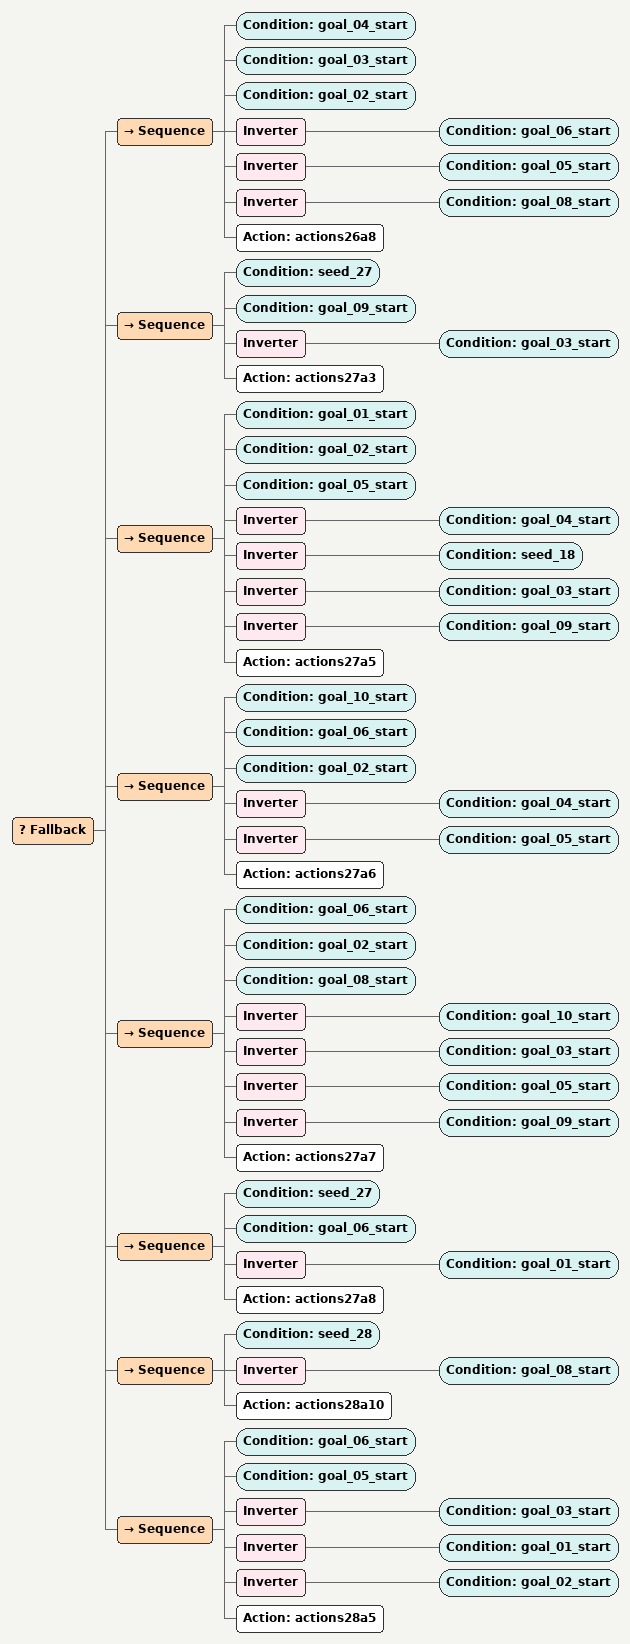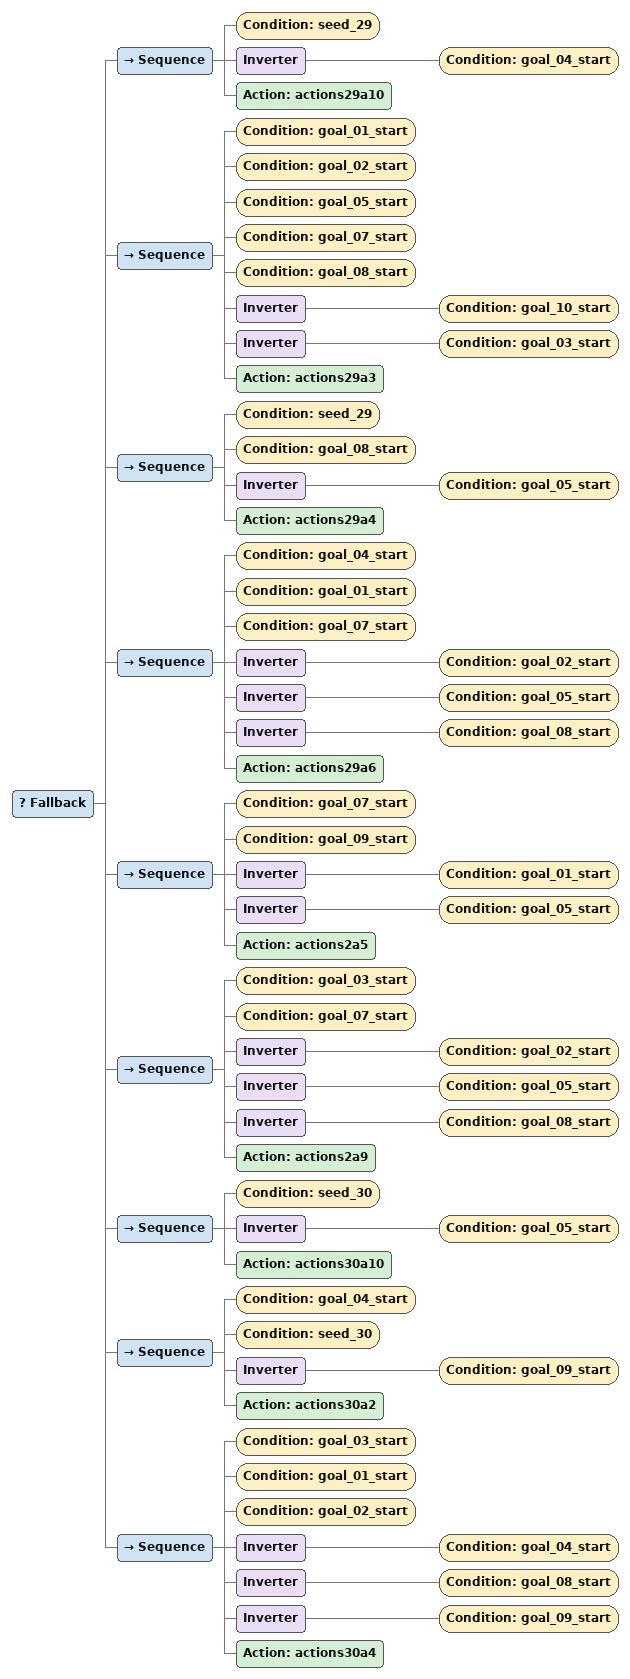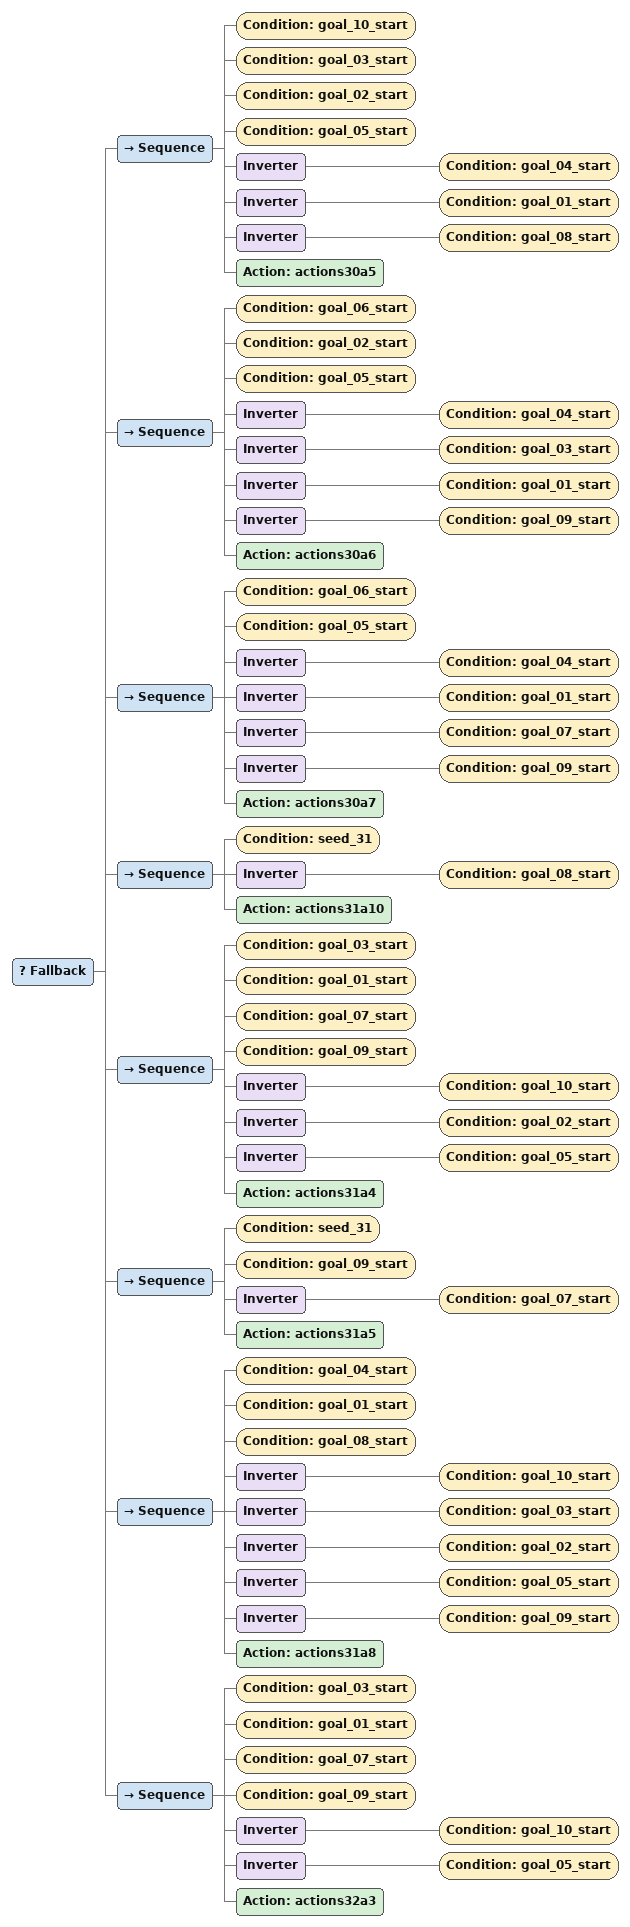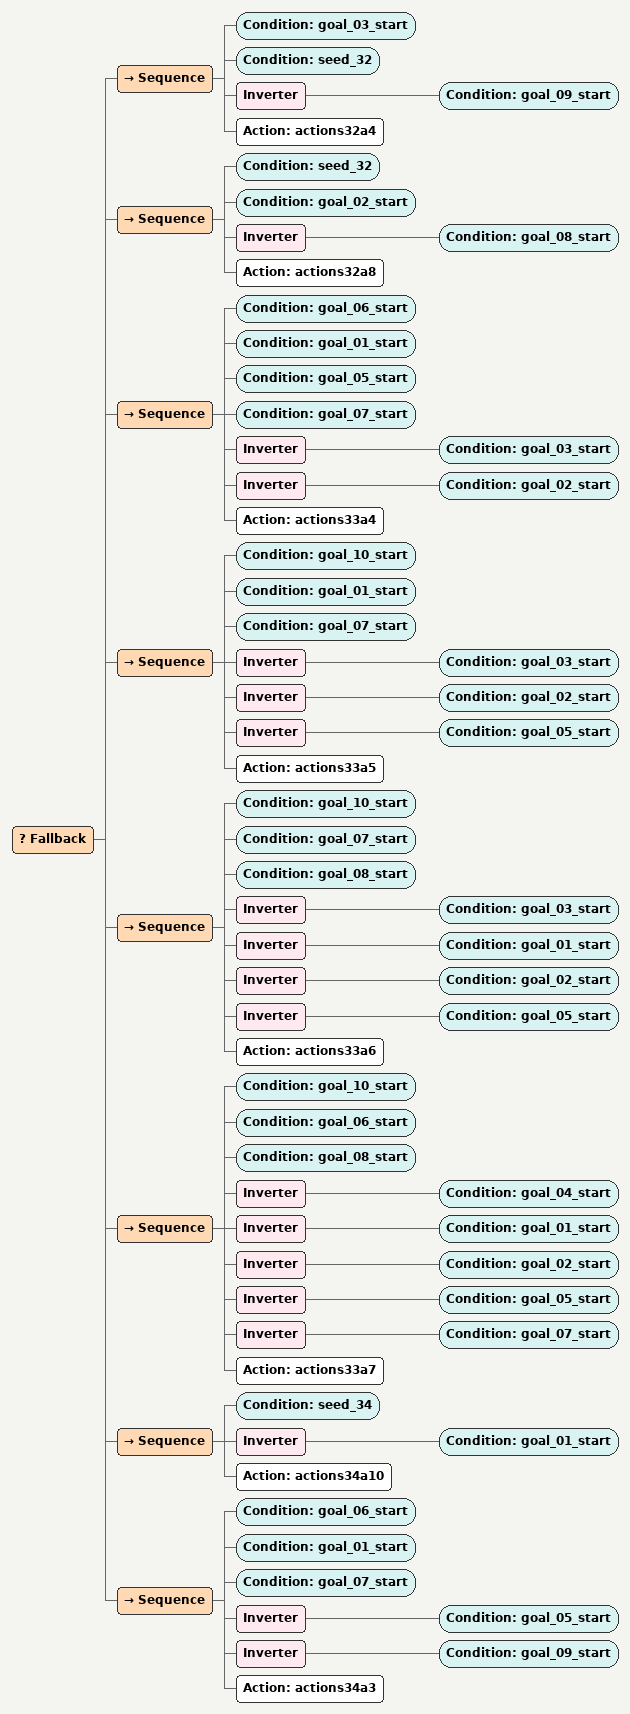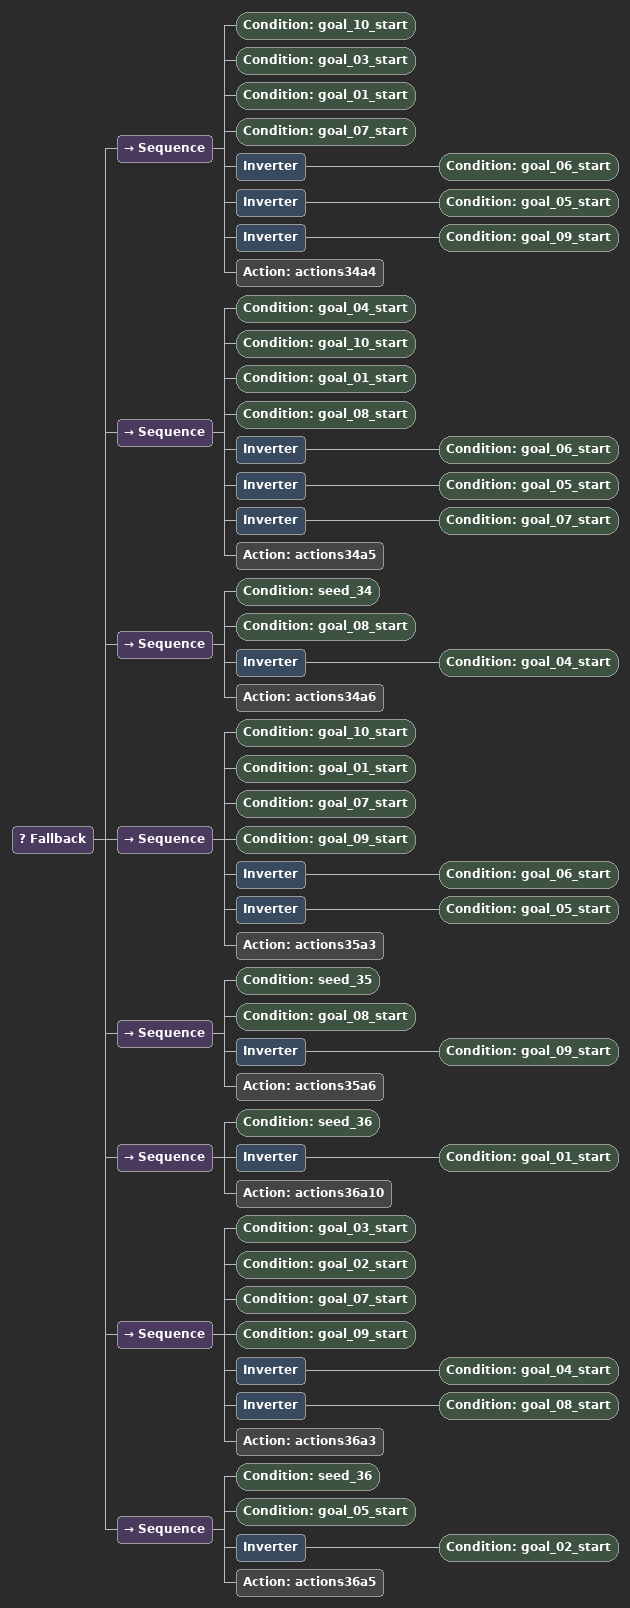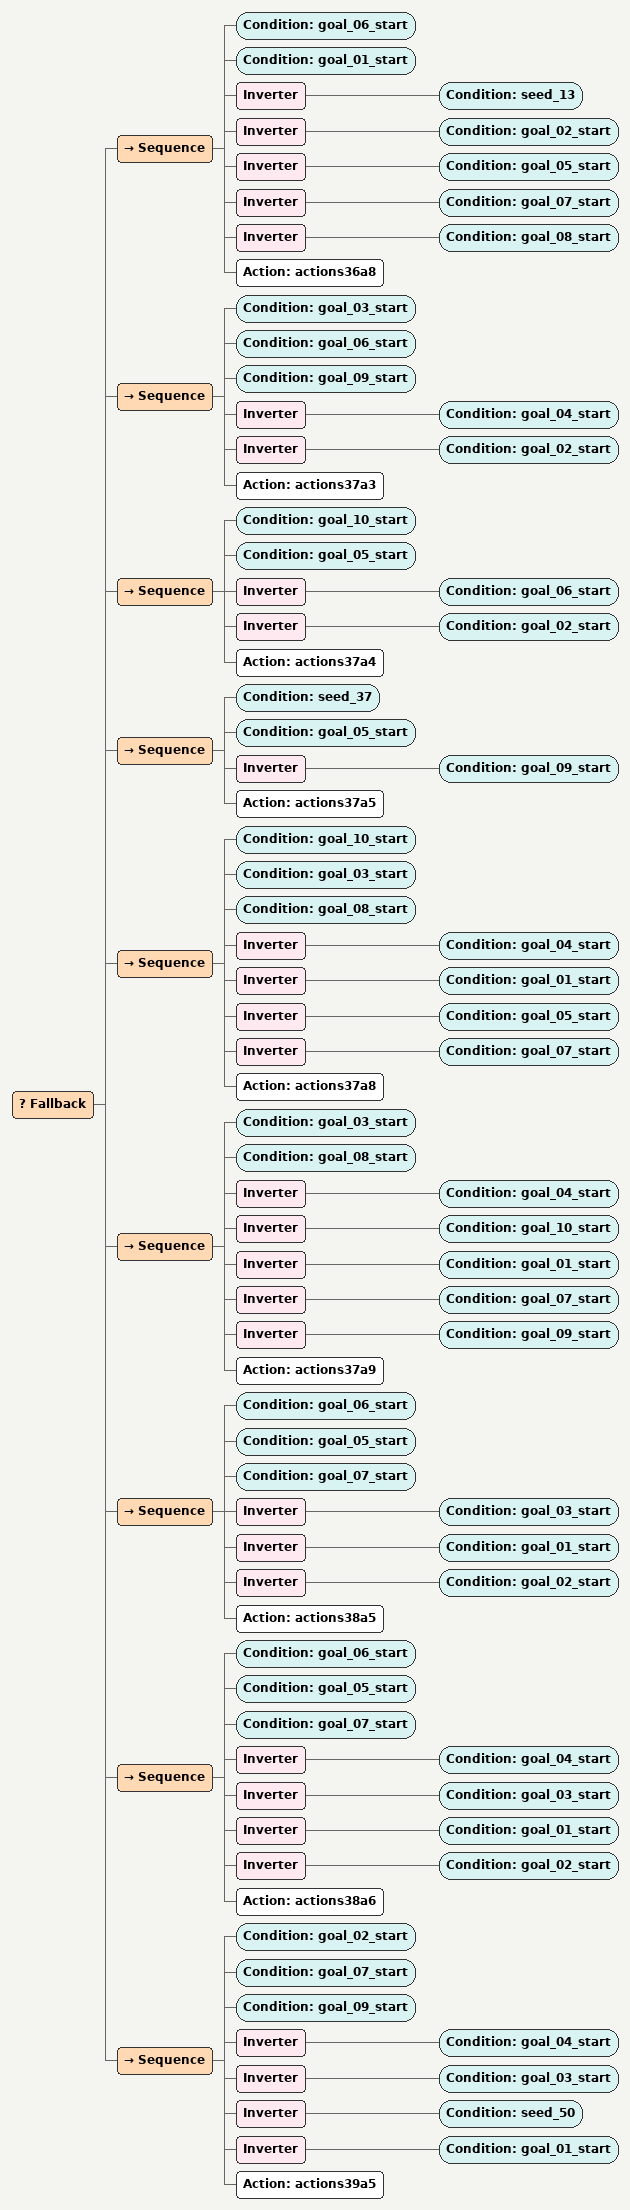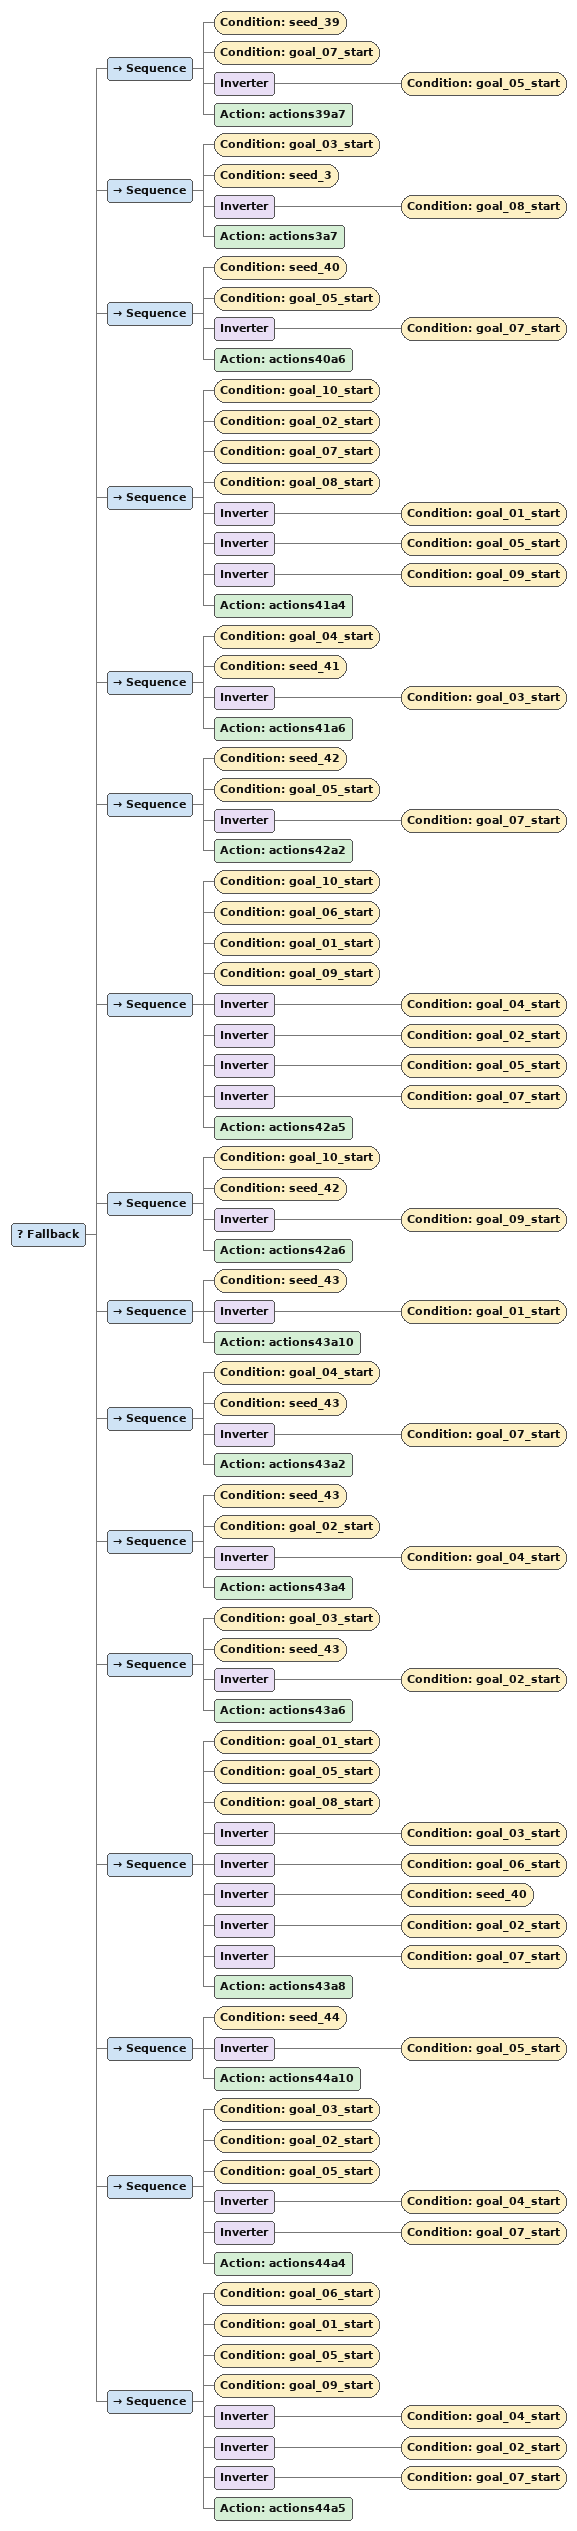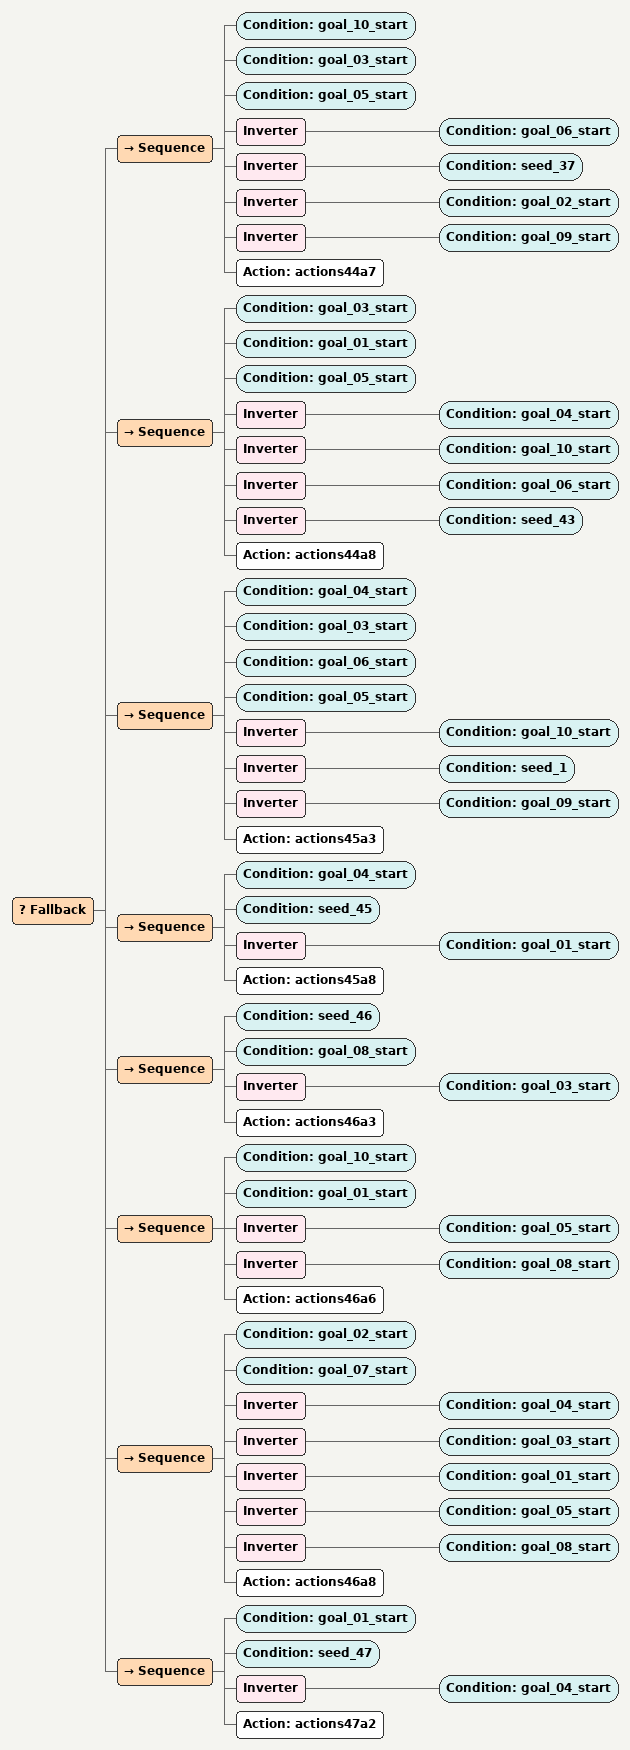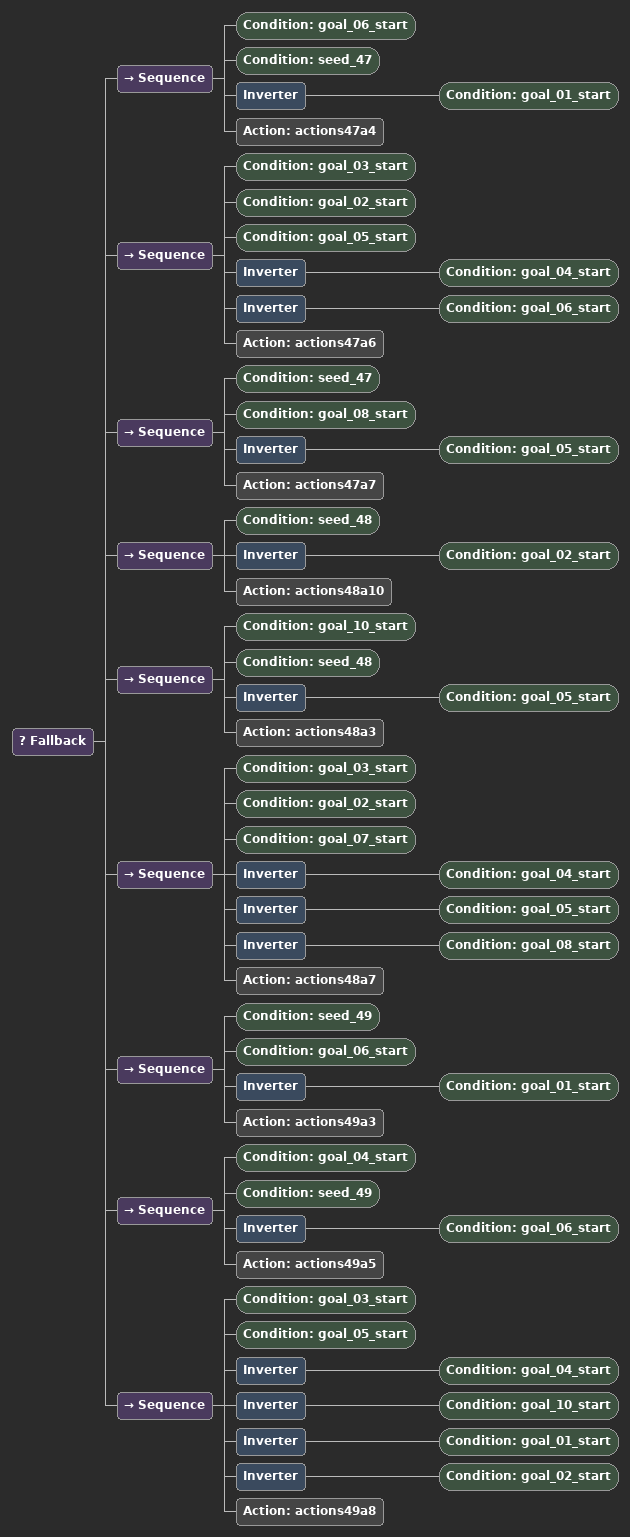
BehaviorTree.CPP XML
<Fallback>
      <Sequence>
        <Condition ID="goal_04_start"/>
        <Condition ID="goal_03_start"/>
        <Condition ID="goal_02_start"/>
        <Inverter>
          <Condition ID="goal_06_start"/>
        </Inverter>
        <Inverter>
          <Condition ID="goal_05_start"/>
        </Inverter>
        <Inverter>
          <Condition ID="goal_08_start"/>
        </Inverter>
        <Action ID="actions26a8"/>
      </Sequence>
      <Sequence>
        <Condition ID="seed_27"/>
        <Condition ID="goal_09_start"/>
        <Inverter>
          <Condition ID="goal_03_start"/>
        </Inverter>
        <Action ID="actions27a3"/>
      </Sequence>
      <Sequence>
        <Condition ID="goal_01_start"/>
        <Condition ID="goal_02_start"/>
        <Condition ID="goal_05_start"/>
        <Inverter>
          <Condition ID="goal_04_start"/>
        </Inverter>
        <Inverter>
          <Condition ID="seed_18"/>
        </Inverter>
        <Inverter>
          <Condition ID="goal_03_start"/>
        </Inverter>
        <Inverter>
          <Condition ID="goal_09_start"/>
        </Inverter>
        <Action ID="actions27a5"/>
      </Sequence>
      <Sequence>
        <Condition ID="goal_10_start"/>
        <Condition ID="goal_06_start"/>
        <Condition ID="goal_02_start"/>
        <Inverter>
          <Condition ID="goal_04_start"/>
        </Inverter>
        <Inverter>
          <Condition ID="goal_05_start"/>
        </Inverter>
        <Action ID="actions27a6"/>
      </Sequence>
      <Sequence>
        <Condition ID="goal_06_start"/>
        <Condition ID="goal_02_start"/>
        <Condition ID="goal_08_start"/>
        <Inverter>
          <Condition ID="goal_10_start"/>
        </Inverter>
        <Inverter>
          <Condition ID="goal_03_start"/>
        </Inverter>
        <Inverter>
          <Condition ID="goal_05_start"/>
        </Inverter>
        <Inverter>
          <Condition ID="goal_09_start"/>
        </Inverter>
        <Action ID="actions27a7"/>
      </Sequence>
      <Sequence>
        <Condition ID="seed_27"/>
        <Condition ID="goal_06_start"/>
        <Inverter>
          <Condition ID="goal_01_start"/>
        </Inverter>
        <Action ID="actions27a8"/>
      </Sequence>
      <Sequence>
        <Condition ID="seed_28"/>
        <Inverter>
          <Condition ID="goal_08_start"/>
        </Inverter>
        <Action ID="actions28a10"/>
      </Sequence>
      <Sequence>
        <Condition ID="goal_06_start"/>
        <Condition ID="goal_05_start"/>
        <Inverter>
          <Condition ID="goal_03_start"/>
        </Inverter>
        <Inverter>
          <Condition ID="goal_01_start"/>
        </Inverter>
        <Inverter>
          <Condition ID="goal_02_start"/>
        </Inverter>
        <Action ID="actions28a5"/>
      </Sequence>
</Fallback>

<Fallback>
      <Sequence>
        <Condition ID="seed_29"/>
        <Inverter>
          <Condition ID="goal_04_start"/>
        </Inverter>
        <Action ID="actions29a10"/>
      </Sequence>
      <Sequence>
        <Condition ID="goal_01_start"/>
        <Condition ID="goal_02_start"/>
        <Condition ID="goal_05_start"/>
        <Condition ID="goal_07_start"/>
        <Condition ID="goal_08_start"/>
        <Inverter>
          <Condition ID="goal_10_start"/>
        </Inverter>
        <Inverter>
          <Condition ID="goal_03_start"/>
        </Inverter>
        <Action ID="actions29a3"/>
      </Sequence>
      <Sequence>
        <Condition ID="seed_29"/>
        <Condition ID="goal_08_start"/>
        <Inverter>
          <Condition ID="goal_05_start"/>
        </Inverter>
        <Action ID="actions29a4"/>
      </Sequence>
      <Sequence>
        <Condition ID="goal_04_start"/>
        <Condition ID="goal_01_start"/>
        <Condition ID="goal_07_start"/>
        <Inverter>
          <Condition ID="goal_02_start"/>
        </Inverter>
        <Inverter>
          <Condition ID="goal_05_start"/>
        </Inverter>
        <Inverter>
          <Condition ID="goal_08_start"/>
        </Inverter>
        <Action ID="actions29a6"/>
      </Sequence>
      <Sequence>
        <Condition ID="goal_07_start"/>
        <Condition ID="goal_09_start"/>
        <Inverter>
          <Condition ID="goal_01_start"/>
        </Inverter>
        <Inverter>
          <Condition ID="goal_05_start"/>
        </Inverter>
        <Action ID="actions2a5"/>
      </Sequence>
      <Sequence>
        <Condition ID="goal_03_start"/>
        <Condition ID="goal_07_start"/>
        <Inverter>
          <Condition ID="goal_02_start"/>
        </Inverter>
        <Inverter>
          <Condition ID="goal_05_start"/>
        </Inverter>
        <Inverter>
          <Condition ID="goal_08_start"/>
        </Inverter>
        <Action ID="actions2a9"/>
      </Sequence>
      <Sequence>
        <Condition ID="seed_30"/>
        <Inverter>
          <Condition ID="goal_05_start"/>
        </Inverter>
        <Action ID="actions30a10"/>
      </Sequence>
      <Sequence>
        <Condition ID="goal_04_start"/>
        <Condition ID="seed_30"/>
        <Inverter>
          <Condition ID="goal_09_start"/>
        </Inverter>
        <Action ID="actions30a2"/>
      </Sequence>
      <Sequence>
        <Condition ID="goal_03_start"/>
        <Condition ID="goal_01_start"/>
        <Condition ID="goal_02_start"/>
        <Inverter>
          <Condition ID="goal_04_start"/>
        </Inverter>
        <Inverter>
          <Condition ID="goal_08_start"/>
        </Inverter>
        <Inverter>
          <Condition ID="goal_09_start"/>
        </Inverter>
        <Action ID="actions30a4"/>
      </Sequence>
</Fallback>

<Fallback>
      <Sequence>
        <Condition ID="goal_10_start"/>
        <Condition ID="goal_03_start"/>
        <Condition ID="goal_02_start"/>
        <Condition ID="goal_05_start"/>
        <Inverter>
          <Condition ID="goal_04_start"/>
        </Inverter>
        <Inverter>
          <Condition ID="goal_01_start"/>
        </Inverter>
        <Inverter>
          <Condition ID="goal_08_start"/>
        </Inverter>
        <Action ID="actions30a5"/>
      </Sequence>
      <Sequence>
        <Condition ID="goal_06_start"/>
        <Condition ID="goal_02_start"/>
        <Condition ID="goal_05_start"/>
        <Inverter>
          <Condition ID="goal_04_start"/>
        </Inverter>
        <Inverter>
          <Condition ID="goal_03_start"/>
        </Inverter>
        <Inverter>
          <Condition ID="goal_01_start"/>
        </Inverter>
        <Inverter>
          <Condition ID="goal_09_start"/>
        </Inverter>
        <Action ID="actions30a6"/>
      </Sequence>
      <Sequence>
        <Condition ID="goal_06_start"/>
        <Condition ID="goal_05_start"/>
        <Inverter>
          <Condition ID="goal_04_start"/>
        </Inverter>
        <Inverter>
          <Condition ID="goal_01_start"/>
        </Inverter>
        <Inverter>
          <Condition ID="goal_07_start"/>
        </Inverter>
        <Inverter>
          <Condition ID="goal_09_start"/>
        </Inverter>
        <Action ID="actions30a7"/>
      </Sequence>
      <Sequence>
        <Condition ID="seed_31"/>
        <Inverter>
          <Condition ID="goal_08_start"/>
        </Inverter>
        <Action ID="actions31a10"/>
      </Sequence>
      <Sequence>
        <Condition ID="goal_03_start"/>
        <Condition ID="goal_01_start"/>
        <Condition ID="goal_07_start"/>
        <Condition ID="goal_09_start"/>
        <Inverter>
          <Condition ID="goal_10_start"/>
        </Inverter>
        <Inverter>
          <Condition ID="goal_02_start"/>
        </Inverter>
        <Inverter>
          <Condition ID="goal_05_start"/>
        </Inverter>
        <Action ID="actions31a4"/>
      </Sequence>
      <Sequence>
        <Condition ID="seed_31"/>
        <Condition ID="goal_09_start"/>
        <Inverter>
          <Condition ID="goal_07_start"/>
        </Inverter>
        <Action ID="actions31a5"/>
      </Sequence>
      <Sequence>
        <Condition ID="goal_04_start"/>
        <Condition ID="goal_01_start"/>
        <Condition ID="goal_08_start"/>
        <Inverter>
          <Condition ID="goal_10_start"/>
        </Inverter>
        <Inverter>
          <Condition ID="goal_03_start"/>
        </Inverter>
        <Inverter>
          <Condition ID="goal_02_start"/>
        </Inverter>
        <Inverter>
          <Condition ID="goal_05_start"/>
        </Inverter>
        <Inverter>
          <Condition ID="goal_09_start"/>
        </Inverter>
        <Action ID="actions31a8"/>
      </Sequence>
      <Sequence>
        <Condition ID="goal_03_start"/>
        <Condition ID="goal_01_start"/>
        <Condition ID="goal_07_start"/>
        <Condition ID="goal_09_start"/>
        <Inverter>
          <Condition ID="goal_10_start"/>
        </Inverter>
        <Inverter>
          <Condition ID="goal_05_start"/>
        </Inverter>
        <Action ID="actions32a3"/>
      </Sequence>
</Fallback>

<Fallback>
      <Sequence>
        <Condition ID="goal_03_start"/>
        <Condition ID="seed_32"/>
        <Inverter>
          <Condition ID="goal_09_start"/>
        </Inverter>
        <Action ID="actions32a4"/>
      </Sequence>
      <Sequence>
        <Condition ID="seed_32"/>
        <Condition ID="goal_02_start"/>
        <Inverter>
          <Condition ID="goal_08_start"/>
        </Inverter>
        <Action ID="actions32a8"/>
      </Sequence>
      <Sequence>
        <Condition ID="goal_06_start"/>
        <Condition ID="goal_01_start"/>
        <Condition ID="goal_05_start"/>
        <Condition ID="goal_07_start"/>
        <Inverter>
          <Condition ID="goal_03_start"/>
        </Inverter>
        <Inverter>
          <Condition ID="goal_02_start"/>
        </Inverter>
        <Action ID="actions33a4"/>
      </Sequence>
      <Sequence>
        <Condition ID="goal_10_start"/>
        <Condition ID="goal_01_start"/>
        <Condition ID="goal_07_start"/>
        <Inverter>
          <Condition ID="goal_03_start"/>
        </Inverter>
        <Inverter>
          <Condition ID="goal_02_start"/>
        </Inverter>
        <Inverter>
          <Condition ID="goal_05_start"/>
        </Inverter>
        <Action ID="actions33a5"/>
      </Sequence>
      <Sequence>
        <Condition ID="goal_10_start"/>
        <Condition ID="goal_07_start"/>
        <Condition ID="goal_08_start"/>
        <Inverter>
          <Condition ID="goal_03_start"/>
        </Inverter>
        <Inverter>
          <Condition ID="goal_01_start"/>
        </Inverter>
        <Inverter>
          <Condition ID="goal_02_start"/>
        </Inverter>
        <Inverter>
          <Condition ID="goal_05_start"/>
        </Inverter>
        <Action ID="actions33a6"/>
      </Sequence>
      <Sequence>
        <Condition ID="goal_10_start"/>
        <Condition ID="goal_06_start"/>
        <Condition ID="goal_08_start"/>
        <Inverter>
          <Condition ID="goal_04_start"/>
        </Inverter>
        <Inverter>
          <Condition ID="goal_01_start"/>
        </Inverter>
        <Inverter>
          <Condition ID="goal_02_start"/>
        </Inverter>
        <Inverter>
          <Condition ID="goal_05_start"/>
        </Inverter>
        <Inverter>
          <Condition ID="goal_07_start"/>
        </Inverter>
        <Action ID="actions33a7"/>
      </Sequence>
      <Sequence>
        <Condition ID="seed_34"/>
        <Inverter>
          <Condition ID="goal_01_start"/>
        </Inverter>
        <Action ID="actions34a10"/>
      </Sequence>
      <Sequence>
        <Condition ID="goal_06_start"/>
        <Condition ID="goal_01_start"/>
        <Condition ID="goal_07_start"/>
        <Inverter>
          <Condition ID="goal_05_start"/>
        </Inverter>
        <Inverter>
          <Condition ID="goal_09_start"/>
        </Inverter>
        <Action ID="actions34a3"/>
      </Sequence>
</Fallback>

<Fallback>
      <Sequence>
        <Condition ID="goal_10_start"/>
        <Condition ID="goal_03_start"/>
        <Condition ID="goal_01_start"/>
        <Condition ID="goal_07_start"/>
        <Inverter>
          <Condition ID="goal_06_start"/>
        </Inverter>
        <Inverter>
          <Condition ID="goal_05_start"/>
        </Inverter>
        <Inverter>
          <Condition ID="goal_09_start"/>
        </Inverter>
        <Action ID="actions34a4"/>
      </Sequence>
      <Sequence>
        <Condition ID="goal_04_start"/>
        <Condition ID="goal_10_start"/>
        <Condition ID="goal_01_start"/>
        <Condition ID="goal_08_start"/>
        <Inverter>
          <Condition ID="goal_06_start"/>
        </Inverter>
        <Inverter>
          <Condition ID="goal_05_start"/>
        </Inverter>
        <Inverter>
          <Condition ID="goal_07_start"/>
        </Inverter>
        <Action ID="actions34a5"/>
      </Sequence>
      <Sequence>
        <Condition ID="seed_34"/>
        <Condition ID="goal_08_start"/>
        <Inverter>
          <Condition ID="goal_04_start"/>
        </Inverter>
        <Action ID="actions34a6"/>
      </Sequence>
      <Sequence>
        <Condition ID="goal_10_start"/>
        <Condition ID="goal_01_start"/>
        <Condition ID="goal_07_start"/>
        <Condition ID="goal_09_start"/>
        <Inverter>
          <Condition ID="goal_06_start"/>
        </Inverter>
        <Inverter>
          <Condition ID="goal_05_start"/>
        </Inverter>
        <Action ID="actions35a3"/>
      </Sequence>
      <Sequence>
        <Condition ID="seed_35"/>
        <Condition ID="goal_08_start"/>
        <Inverter>
          <Condition ID="goal_09_start"/>
        </Inverter>
        <Action ID="actions35a6"/>
      </Sequence>
      <Sequence>
        <Condition ID="seed_36"/>
        <Inverter>
          <Condition ID="goal_01_start"/>
        </Inverter>
        <Action ID="actions36a10"/>
      </Sequence>
      <Sequence>
        <Condition ID="goal_03_start"/>
        <Condition ID="goal_02_start"/>
        <Condition ID="goal_07_start"/>
        <Condition ID="goal_09_start"/>
        <Inverter>
          <Condition ID="goal_04_start"/>
        </Inverter>
        <Inverter>
          <Condition ID="goal_08_start"/>
        </Inverter>
        <Action ID="actions36a3"/>
      </Sequence>
      <Sequence>
        <Condition ID="seed_36"/>
        <Condition ID="goal_05_start"/>
        <Inverter>
          <Condition ID="goal_02_start"/>
        </Inverter>
        <Action ID="actions36a5"/>
      </Sequence>
</Fallback>

<Fallback>
      <Sequence>
        <Condition ID="goal_06_start"/>
        <Condition ID="goal_01_start"/>
        <Inverter>
          <Condition ID="seed_13"/>
        </Inverter>
        <Inverter>
          <Condition ID="goal_02_start"/>
        </Inverter>
        <Inverter>
          <Condition ID="goal_05_start"/>
        </Inverter>
        <Inverter>
          <Condition ID="goal_07_start"/>
        </Inverter>
        <Inverter>
          <Condition ID="goal_08_start"/>
        </Inverter>
        <Action ID="actions36a8"/>
      </Sequence>
      <Sequence>
        <Condition ID="goal_03_start"/>
        <Condition ID="goal_06_start"/>
        <Condition ID="goal_09_start"/>
        <Inverter>
          <Condition ID="goal_04_start"/>
        </Inverter>
        <Inverter>
          <Condition ID="goal_02_start"/>
        </Inverter>
        <Action ID="actions37a3"/>
      </Sequence>
      <Sequence>
        <Condition ID="goal_10_start"/>
        <Condition ID="goal_05_start"/>
        <Inverter>
          <Condition ID="goal_06_start"/>
        </Inverter>
        <Inverter>
          <Condition ID="goal_02_start"/>
        </Inverter>
        <Action ID="actions37a4"/>
      </Sequence>
      <Sequence>
        <Condition ID="seed_37"/>
        <Condition ID="goal_05_start"/>
        <Inverter>
          <Condition ID="goal_09_start"/>
        </Inverter>
        <Action ID="actions37a5"/>
      </Sequence>
      <Sequence>
        <Condition ID="goal_10_start"/>
        <Condition ID="goal_03_start"/>
        <Condition ID="goal_08_start"/>
        <Inverter>
          <Condition ID="goal_04_start"/>
        </Inverter>
        <Inverter>
          <Condition ID="goal_01_start"/>
        </Inverter>
        <Inverter>
          <Condition ID="goal_05_start"/>
        </Inverter>
        <Inverter>
          <Condition ID="goal_07_start"/>
        </Inverter>
        <Action ID="actions37a8"/>
      </Sequence>
      <Sequence>
        <Condition ID="goal_03_start"/>
        <Condition ID="goal_08_start"/>
        <Inverter>
          <Condition ID="goal_04_start"/>
        </Inverter>
        <Inverter>
          <Condition ID="goal_10_start"/>
        </Inverter>
        <Inverter>
          <Condition ID="goal_01_start"/>
        </Inverter>
        <Inverter>
          <Condition ID="goal_07_start"/>
        </Inverter>
        <Inverter>
          <Condition ID="goal_09_start"/>
        </Inverter>
        <Action ID="actions37a9"/>
      </Sequence>
      <Sequence>
        <Condition ID="goal_06_start"/>
        <Condition ID="goal_05_start"/>
        <Condition ID="goal_07_start"/>
        <Inverter>
          <Condition ID="goal_03_start"/>
        </Inverter>
        <Inverter>
          <Condition ID="goal_01_start"/>
        </Inverter>
        <Inverter>
          <Condition ID="goal_02_start"/>
        </Inverter>
        <Action ID="actions38a5"/>
      </Sequence>
      <Sequence>
        <Condition ID="goal_06_start"/>
        <Condition ID="goal_05_start"/>
        <Condition ID="goal_07_start"/>
        <Inverter>
          <Condition ID="goal_04_start"/>
        </Inverter>
        <Inverter>
          <Condition ID="goal_03_start"/>
        </Inverter>
        <Inverter>
          <Condition ID="goal_01_start"/>
        </Inverter>
        <Inverter>
          <Condition ID="goal_02_start"/>
        </Inverter>
        <Action ID="actions38a6"/>
      </Sequence>
      <Sequence>
        <Condition ID="goal_02_start"/>
        <Condition ID="goal_07_start"/>
        <Condition ID="goal_09_start"/>
        <Inverter>
          <Condition ID="goal_04_start"/>
        </Inverter>
        <Inverter>
          <Condition ID="goal_03_start"/>
        </Inverter>
        <Inverter>
          <Condition ID="seed_50"/>
        </Inverter>
        <Inverter>
          <Condition ID="goal_01_start"/>
        </Inverter>
        <Action ID="actions39a5"/>
      </Sequence>
</Fallback>

<Fallback>
      <Sequence>
        <Condition ID="seed_39"/>
        <Condition ID="goal_07_start"/>
        <Inverter>
          <Condition ID="goal_05_start"/>
        </Inverter>
        <Action ID="actions39a7"/>
      </Sequence>
      <Sequence>
        <Condition ID="goal_03_start"/>
        <Condition ID="seed_3"/>
        <Inverter>
          <Condition ID="goal_08_start"/>
        </Inverter>
        <Action ID="actions3a7"/>
      </Sequence>
      <Sequence>
        <Condition ID="seed_40"/>
        <Condition ID="goal_05_start"/>
        <Inverter>
          <Condition ID="goal_07_start"/>
        </Inverter>
        <Action ID="actions40a6"/>
      </Sequence>
      <Sequence>
        <Condition ID="goal_10_start"/>
        <Condition ID="goal_02_start"/>
        <Condition ID="goal_07_start"/>
        <Condition ID="goal_08_start"/>
        <Inverter>
          <Condition ID="goal_01_start"/>
        </Inverter>
        <Inverter>
          <Condition ID="goal_05_start"/>
        </Inverter>
        <Inverter>
          <Condition ID="goal_09_start"/>
        </Inverter>
        <Action ID="actions41a4"/>
      </Sequence>
      <Sequence>
        <Condition ID="goal_04_start"/>
        <Condition ID="seed_41"/>
        <Inverter>
          <Condition ID="goal_03_start"/>
        </Inverter>
        <Action ID="actions41a6"/>
      </Sequence>
      <Sequence>
        <Condition ID="seed_42"/>
        <Condition ID="goal_05_start"/>
        <Inverter>
          <Condition ID="goal_07_start"/>
        </Inverter>
        <Action ID="actions42a2"/>
      </Sequence>
      <Sequence>
        <Condition ID="goal_10_start"/>
        <Condition ID="goal_06_start"/>
        <Condition ID="goal_01_start"/>
        <Condition ID="goal_09_start"/>
        <Inverter>
          <Condition ID="goal_04_start"/>
        </Inverter>
        <Inverter>
          <Condition ID="goal_02_start"/>
        </Inverter>
        <Inverter>
          <Condition ID="goal_05_start"/>
        </Inverter>
        <Inverter>
          <Condition ID="goal_07_start"/>
        </Inverter>
        <Action ID="actions42a5"/>
      </Sequence>
      <Sequence>
        <Condition ID="goal_10_start"/>
        <Condition ID="seed_42"/>
        <Inverter>
          <Condition ID="goal_09_start"/>
        </Inverter>
        <Action ID="actions42a6"/>
      </Sequence>
      <Sequence>
        <Condition ID="seed_43"/>
        <Inverter>
          <Condition ID="goal_01_start"/>
        </Inverter>
        <Action ID="actions43a10"/>
      </Sequence>
      <Sequence>
        <Condition ID="goal_04_start"/>
        <Condition ID="seed_43"/>
        <Inverter>
          <Condition ID="goal_07_start"/>
        </Inverter>
        <Action ID="actions43a2"/>
      </Sequence>
      <Sequence>
        <Condition ID="seed_43"/>
        <Condition ID="goal_02_start"/>
        <Inverter>
          <Condition ID="goal_04_start"/>
        </Inverter>
        <Action ID="actions43a4"/>
      </Sequence>
      <Sequence>
        <Condition ID="goal_03_start"/>
        <Condition ID="seed_43"/>
        <Inverter>
          <Condition ID="goal_02_start"/>
        </Inverter>
        <Action ID="actions43a6"/>
      </Sequence>
      <Sequence>
        <Condition ID="goal_01_start"/>
        <Condition ID="goal_05_start"/>
        <Condition ID="goal_08_start"/>
        <Inverter>
          <Condition ID="goal_03_start"/>
        </Inverter>
        <Inverter>
          <Condition ID="goal_06_start"/>
        </Inverter>
        <Inverter>
          <Condition ID="seed_40"/>
        </Inverter>
        <Inverter>
          <Condition ID="goal_02_start"/>
        </Inverter>
        <Inverter>
          <Condition ID="goal_07_start"/>
        </Inverter>
        <Action ID="actions43a8"/>
      </Sequence>
      <Sequence>
        <Condition ID="seed_44"/>
        <Inverter>
          <Condition ID="goal_05_start"/>
        </Inverter>
        <Action ID="actions44a10"/>
      </Sequence>
      <Sequence>
        <Condition ID="goal_03_start"/>
        <Condition ID="goal_02_start"/>
        <Condition ID="goal_05_start"/>
        <Inverter>
          <Condition ID="goal_04_start"/>
        </Inverter>
        <Inverter>
          <Condition ID="goal_07_start"/>
        </Inverter>
        <Action ID="actions44a4"/>
      </Sequence>
      <Sequence>
        <Condition ID="goal_06_start"/>
        <Condition ID="goal_01_start"/>
        <Condition ID="goal_05_start"/>
        <Condition ID="goal_09_start"/>
        <Inverter>
          <Condition ID="goal_04_start"/>
        </Inverter>
        <Inverter>
          <Condition ID="goal_02_start"/>
        </Inverter>
        <Inverter>
          <Condition ID="goal_07_start"/>
        </Inverter>
        <Action ID="actions44a5"/>
      </Sequence>
</Fallback>

<Fallback>
      <Sequence>
        <Condition ID="goal_10_start"/>
        <Condition ID="goal_03_start"/>
        <Condition ID="goal_05_start"/>
        <Inverter>
          <Condition ID="goal_06_start"/>
        </Inverter>
        <Inverter>
          <Condition ID="seed_37"/>
        </Inverter>
        <Inverter>
          <Condition ID="goal_02_start"/>
        </Inverter>
        <Inverter>
          <Condition ID="goal_09_start"/>
        </Inverter>
        <Action ID="actions44a7"/>
      </Sequence>
      <Sequence>
        <Condition ID="goal_03_start"/>
        <Condition ID="goal_01_start"/>
        <Condition ID="goal_05_start"/>
        <Inverter>
          <Condition ID="goal_04_start"/>
        </Inverter>
        <Inverter>
          <Condition ID="goal_10_start"/>
        </Inverter>
        <Inverter>
          <Condition ID="goal_06_start"/>
        </Inverter>
        <Inverter>
          <Condition ID="seed_43"/>
        </Inverter>
        <Action ID="actions44a8"/>
      </Sequence>
      <Sequence>
        <Condition ID="goal_04_start"/>
        <Condition ID="goal_03_start"/>
        <Condition ID="goal_06_start"/>
        <Condition ID="goal_05_start"/>
        <Inverter>
          <Condition ID="goal_10_start"/>
        </Inverter>
        <Inverter>
          <Condition ID="seed_1"/>
        </Inverter>
        <Inverter>
          <Condition ID="goal_09_start"/>
        </Inverter>
        <Action ID="actions45a3"/>
      </Sequence>
      <Sequence>
        <Condition ID="goal_04_start"/>
        <Condition ID="seed_45"/>
        <Inverter>
          <Condition ID="goal_01_start"/>
        </Inverter>
        <Action ID="actions45a8"/>
      </Sequence>
      <Sequence>
        <Condition ID="seed_46"/>
        <Condition ID="goal_08_start"/>
        <Inverter>
          <Condition ID="goal_03_start"/>
        </Inverter>
        <Action ID="actions46a3"/>
      </Sequence>
      <Sequence>
        <Condition ID="goal_10_start"/>
        <Condition ID="goal_01_start"/>
        <Inverter>
          <Condition ID="goal_05_start"/>
        </Inverter>
        <Inverter>
          <Condition ID="goal_08_start"/>
        </Inverter>
        <Action ID="actions46a6"/>
      </Sequence>
      <Sequence>
        <Condition ID="goal_02_start"/>
        <Condition ID="goal_07_start"/>
        <Inverter>
          <Condition ID="goal_04_start"/>
        </Inverter>
        <Inverter>
          <Condition ID="goal_03_start"/>
        </Inverter>
        <Inverter>
          <Condition ID="goal_01_start"/>
        </Inverter>
        <Inverter>
          <Condition ID="goal_05_start"/>
        </Inverter>
        <Inverter>
          <Condition ID="goal_08_start"/>
        </Inverter>
        <Action ID="actions46a8"/>
      </Sequence>
      <Sequence>
        <Condition ID="goal_01_start"/>
        <Condition ID="seed_47"/>
        <Inverter>
          <Condition ID="goal_04_start"/>
        </Inverter>
        <Action ID="actions47a2"/>
      </Sequence>
</Fallback>

<Fallback>
      <Sequence>
        <Condition ID="goal_06_start"/>
        <Condition ID="seed_47"/>
        <Inverter>
          <Condition ID="goal_01_start"/>
        </Inverter>
        <Action ID="actions47a4"/>
      </Sequence>
      <Sequence>
        <Condition ID="goal_03_start"/>
        <Condition ID="goal_02_start"/>
        <Condition ID="goal_05_start"/>
        <Inverter>
          <Condition ID="goal_04_start"/>
        </Inverter>
        <Inverter>
          <Condition ID="goal_06_start"/>
        </Inverter>
        <Action ID="actions47a6"/>
      </Sequence>
      <Sequence>
        <Condition ID="seed_47"/>
        <Condition ID="goal_08_start"/>
        <Inverter>
          <Condition ID="goal_05_start"/>
        </Inverter>
        <Action ID="actions47a7"/>
      </Sequence>
      <Sequence>
        <Condition ID="seed_48"/>
        <Inverter>
          <Condition ID="goal_02_start"/>
        </Inverter>
        <Action ID="actions48a10"/>
      </Sequence>
      <Sequence>
        <Condition ID="goal_10_start"/>
        <Condition ID="seed_48"/>
        <Inverter>
          <Condition ID="goal_05_start"/>
        </Inverter>
        <Action ID="actions48a3"/>
      </Sequence>
      <Sequence>
        <Condition ID="goal_03_start"/>
        <Condition ID="goal_02_start"/>
        <Condition ID="goal_07_start"/>
        <Inverter>
          <Condition ID="goal_04_start"/>
        </Inverter>
        <Inverter>
          <Condition ID="goal_05_start"/>
        </Inverter>
        <Inverter>
          <Condition ID="goal_08_start"/>
        </Inverter>
        <Action ID="actions48a7"/>
      </Sequence>
      <Sequence>
        <Condition ID="seed_49"/>
        <Condition ID="goal_06_start"/>
        <Inverter>
          <Condition ID="goal_01_start"/>
        </Inverter>
        <Action ID="actions49a3"/>
      </Sequence>
      <Sequence>
        <Condition ID="goal_04_start"/>
        <Condition ID="seed_49"/>
        <Inverter>
          <Condition ID="goal_06_start"/>
        </Inverter>
        <Action ID="actions49a5"/>
      </Sequence>
      <Sequence>
        <Condition ID="goal_03_start"/>
        <Condition ID="goal_05_start"/>
        <Inverter>
          <Condition ID="goal_04_start"/>
        </Inverter>
        <Inverter>
          <Condition ID="goal_10_start"/>
        </Inverter>
        <Inverter>
          <Condition ID="goal_01_start"/>
        </Inverter>
        <Inverter>
          <Condition ID="goal_02_start"/>
        </Inverter>
        <Action ID="actions49a8"/>
      </Sequence>
</Fallback>
